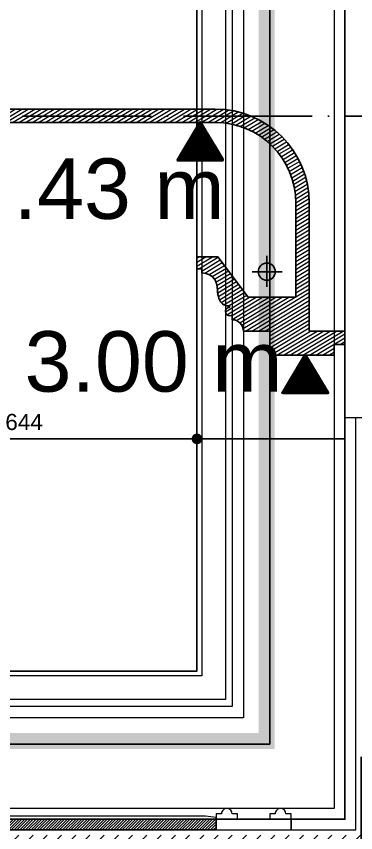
# Model space of a CAD drawing. Header units: inches. Extents: x 193287 to 241687, y 437648 to 550079.
# Drawn here: x 216411 to 217044, y 459577 to 461096 of the extents above; entities that cross this region are included whole.
import ezdxf

# ---------------------------------------------------------------- set-up
doc = ezdxf.new("R2010")
doc.units = ezdxf.units.IN
doc.header["$MEASUREMENT"] = 0
doc.linetypes.add('ACAD_ISO04W100', pattern=[30, 24, -3, 0, -3])
doc.linetypes.add('HIDDEN', pattern=[0.375, 0.25, -0.125])
for name, color, linetype, lineweight in [('1', 1, 'Continuous', 50), ('CQ gypsum 2', 42, 'Continuous', 0), ('CQ Gypsum Hatch', 8, 'Continuous', 20), ('CQ lighting plan', 7, 'Continuous', 0), ('CQ Marble', 6, 'Continuous', 0), ('CQ Mirror-Glass', 4, 'Continuous', 0), ('CQ plan and elev dimension', 252, 'Continuous', 35), ('CQ wooh hatch', 8, 'HIDDEN', 18)]:
    doc.layers.add(name, color=color, linetype=linetype, lineweight=lineweight)
for name, color, linetype in [('A-DIMESNION-1', 7, 'Continuous'), ('CQ Grg Gypsum', 41, 'Continuous'), ('CQ Light Elevation', 4, 'Continuous'), ('CQ text label', 3, 'Continuous'), ('CQ Wood Section', 1, 'Continuous'), ('Layer1', 1, 'Continuous'), ('xref grd floor$2$CQ Wall hatch_CHB', 8, 'Continuous')]:
    doc.layers.add(name, color=color, linetype=linetype)
doc.styles.get("Standard").update_dxf_attribs({"font": 'arial.ttf'})
doc.dimstyles.new('CQ 20', dxfattribs={"dimscale": 0.2, "dimtxt": 150, "dimasz": 100, "dimexe": 100, "dimexo": 20, "dimgap": 80, "dimtad": 1, "dimdec": 0, "dimzin": 0, "dimdsep": 46, "dimtxsty": 'Standard', "dimblk": 'DOT', "dimcen": 100, "dimclrd": 1, "dimclre": 1, "dimclrt": 3, "dimadec": 0, "dimazin": 0, "dimtfac": 1, "dimtdec": 0, "dimtofl": 0, "dimtmove": 0, "dimatfit": 3, "dimfxl": 1, "dimtolj": 1, "dimtzin": 0, "dimlwd": -1, "dimarcsym": 0})
doc.dimstyles.new('CQ Anno', dxfattribs={"dimscale": 40, "dimtxt": 2.2, "dimasz": 1.5, "dimexe": 1, "dimexo": 0.5, "dimgap": 0.5, "dimtad": 1, "dimrnd": 1, "dimdsep": 46, "dimtxsty": 'Standard', "dimblk": 'DOT', "dimcen": 0.0025, "dimdle": 0.5, "dimclrd": 251, "dimclre": 251, "dimclrt": 2, "dimazin": 2, "dimtfac": 1, "dimtix": 1, "dimtmove": 1, "dimatfit": 0, "dimldrblk": 'DOT', "dimfxl": 50, "dimtolj": 1, "dimtzin": 0, "dimlwd": -1, "dimarcsym": 1})

# ---------------------------------------------------------------- blocks, each defined once
blk = doc.blocks.new('gf15 WC wall plan')
at = {"layer": 'xref grd floor$2$CQ Wall hatch_CHB', "extrusion": (-4.885221514467737e-08, 5.985931785203955e-09, 0.9999999999999988)}
h = blk.add_hatch(dxfattribs=at)
h.set_pattern_fill('ANSI31,_O', color=8, scale=149.9999999999999)
h.set_pattern_definition([(45, (0, 0), (-13.25825214724776, 13.25825214724776), [])])
h.paths.add_polyline_path([(208293.9253826972, 459572.2106636592), (208243.9253826985, 459572.2102942753), (208243.9201743844, 460427.1767733655), (208293.9201743833, 460427.1771427497)], flags=16)
h.paths.add_polyline_path([(207773.1358699492, 459572.2068162319), (207773.1358699492, 459372.2068162266), (210693.9267741525, 459372.2283941008), (210693.9252966241, 459572.2283940944), (208393.9253826943, 459572.2114024273), (208393.9194356097, 460527.1782508994), (208393.7866682873, 460577.1091258041), (208193.7866682896, 460577.1091258042), (208193.8566373116, 460527.1769580551), (208043.9194356214, 460527.1756652107), (208043.9253827038, 459572.2088167387)])
blk = doc.blocks.new('gf15 marble')
at = {"layer": 'CQ Marble'}
blk.add_line((210563.8388037606, 459602.1093647215, -0.0006898538543787893), (210563.8388037598, 459582.1093647215, -0.0006898538543787893), dxfattribs=at)
for points, elevation in [([(210563.8388037606, 459582.1093647215), (210683.786583391, 459582.1093647167), (210683.7866682866, 460349.1088879068)], -0.0006898538543787893), ([(210563.8388037606, 459602.1093647215), (210663.7865856047, 459602.1093647175), (210663.7866682866, 460349.1088901205)], -0.0006898538543787893), ([(210683.7866682866, 460349.1088879068), (210663.7866682866, 460349.1088901205)], -0.0005718161795793866)]:
    blk.add_lwpolyline(points, dxfattribs=dict(at, elevation=elevation))
blk = doc.blocks.new('gf15 section line')
at = {"layer": 'Layer1', "linetype": 'ACAD_ISO04W100', "ltscale": 10, "elevation": -0.0006280608648112792}
blk.add_lwpolyline([(217359.7479773852, 461972.0697048946), (213162.2267059415, 461972.0697048946), (213162.2267059415, 461972.0697048946)], dxfattribs=at)
blk = doc.blocks.new('SECTION CEILING A AND B')
at = {"layer": 'CQ Gypsum Hatch', "extrusion": (-4.885221514467737e-08, 5.985931785203955e-09, 0.9999999999999988)}
h = blk.add_hatch(dxfattribs=at)
h.set_pattern_fill('ANSI31', color=256, scale=50, angle=166.0285767170143, style=0)
h.set_pattern_definition([(211.0285767170143, (0, 0), (3.221659560689485, -5.355689467754646), [])])
edge = h.paths.add_edge_path()
edge.add_line((208443.7849097897, 454500.0325953988), (208423.7849484285, 454500.0325953988))
edge.add_line((208423.7849484285, 454500.0325953986), (208423.7849578347, 454525.0326123299))
edge.add_line((208423.7849578347, 454525.0326123299), (208490.2929564922, 454525.0326098813))
edge.add_line((208490.2929564921, 454525.0326098814), (208490.2929629148, 454763.071765746))
edge.add_arc((208665.2929629149, 454763.0717657459), 175.0000000000809, 90.00000000002188, 179.9999999999988, ccw=False)
edge.add_line((208665.2929629149, 454938.071765746), (210422.2769527622, 454938.0716761231))
edge.add_arc((210422.276952762, 454763.0716761229), 175.0000000000104, -1.972466634470038e-11, 89.99999999998488, ccw=False)
edge.add_line((210597.2769527621, 454763.071676123), (210597.2769591847, 454525.0325202584))
edge.add_line((210597.2769591848, 454525.0325202584), (210663.7849578423, 454525.032522707))
edge.add_line((210663.7849578422, 454525.032522707), (210663.7849672485, 454500.0325057757))
edge.add_line((210663.7849672485, 454500.0325057758), (210643.7850058873, 454500.0325057758))
edge.add_line((210643.7850058872, 454500.0325057756), (210643.7850173671, 454480.0324942958))
edge.add_line((210643.7850173672, 454480.0324942959), (210523.7769527616, 454480.0324329131))
edge.add_line((210523.7769527615, 454480.0324329132), (210523.7769527616, 454525.0315746129))
edge.add_line((210523.7769527616, 454525.0315746127), (210474.7769527617, 454525.0315746127))
edge.add_arc((210453.7769527615, 454525.0315746127), 21.00000000001311, -1.655637739435834e-11, 90.00000000013758)
edge.add_line((210453.7769527615, 454546.0315746128), (210453.7769527616, 454555.0315746128))
edge.add_arc((210448.9251286735, 454561.1383035385), 7.799508648191514, 90.00000000008589, 308.4673023858252, ccw=False)
edge.add_line((210448.9251286736, 454568.9378121866), (210448.9251286736, 454571.9378121866))
edge.add_arc((210446.7728611257, 454589.9046622898), 18.09530210381219, 205.7714928765666, 276.8309702012858, ccw=False)
edge.add_arc((210479.7534256677, 454602.7962334284), 53.47024035362525, 186.1635720952232, 202.8448179782273, ccw=False)
edge.add_arc((210094.2561368711, 454569.4318206353), 333.4821786606142, 4.751447811002603, 6.568657367648864)
edge.add_arc((210389.8473039427, 454603.4951739008), 35.93479784875719, 6.527251481520136, 25.3966808044831)
edge.add_arc((210397.9872785086, 454605.1355510861), 27.95025194108858, 29.51902534148804, 91.82174081905524)
edge.add_line((210397.0987394838, 454633.0716761212), (210397.0987394839, 454640.5716761212))
edge.add_line((210397.0987394838, 454640.5716761212), (210388.0987394838, 454640.5716761212))
edge.add_line((210388.0987394838, 454640.5716761212), (210388.0987394839, 454663.0716761231))
edge.add_line((210388.0987394838, 454663.0716761229), (210427.170590851, 454663.071676121))
edge.add_line((210427.1705908511, 454663.071676121), (210483.7769527617, 454588.071676121))
edge.add_line((210483.7769527617, 454588.0716761212), (210572.2769527622, 454588.0716761212))
edge.add_line((210572.2769527621, 454588.0716761212), (210572.2769527622, 454763.071676123))
edge.add_arc((210422.2769527621, 454763.0716761229), 149.9999999999423, 1.09411081042345e-12, 90.00000000002268)
edge.add_line((210422.2769527621, 454913.0716761229), (208665.2929629148, 454913.0717657459))
edge.add_arc((208665.2929629149, 454763.0717657459), 150.0000000000553, 89.99999999999037, 179.9999999999741)
edge.add_line((208515.2929629149, 454763.0717657459), (208515.2929629149, 454588.071765744))
edge.add_line((208515.2929629148, 454588.0717657442), (208603.7929629153, 454588.0717657442))
edge.add_line((208603.7929629154, 454588.0717657442), (208660.399324826, 454663.0717657442))
edge.add_line((208660.3993248259, 454663.0717657442), (208699.4711761931, 454663.0717657461))
edge.add_line((208699.4711761931, 454663.071765746), (208699.4711761931, 454640.5717657441))
edge.add_line((208699.4711761931, 454640.5717657441), (208690.4711761931, 454640.5717657441))
edge.add_line((208690.4711761931, 454640.5717657442), (208690.471176193, 454633.0717657442))
edge.add_arc((208689.5826371683, 454605.1356407092), 27.95025194110979, 88.17825918106928, 150.4809746586266)
edge.add_arc((208697.7226117339, 454603.4952635241), 35.9347978485243, 154.6033191954972, 173.4727485184707)
edge.add_arc((208993.3137788072, 454569.4319102603), 333.482178661847, 173.431342632741, 175.2485521893872)
edge.add_arc((208607.816490009, 454602.7963230516), 53.47024035380047, -22.844817978407775, -6.163572095407119, ccw=False)
edge.add_arc((208640.7970545513, 454589.9047519128), 18.09530210368276, 263.169029798688, 334.22850712339607, ccw=False)
edge.add_line((208638.6447870034, 454571.9379018097), (208638.6447870033, 454568.9379018097))
edge.add_arc((208638.6447870034, 454561.1383931615), 7.799508648183966, -128.4673023859773, 89.99999999998272, ccw=False)
edge.add_line((208633.7929629153, 454555.0316642358), (208633.7929629153, 454546.0316642359))
edge.add_arc((208633.7929629154, 454525.0316642359), 21.00000000001311, 89.99999999998346, 179.9999999999834)
edge.add_line((208612.7929629154, 454525.0316642357), (208563.7929629154, 454525.0316642357))
edge.add_line((208563.7929629154, 454525.0316642358), (208563.7929629153, 454480.0325225361))
edge.add_line((208563.7929629154, 454480.0325225362), (208443.7848983099, 454480.032583919))
edge.add_line((208443.7848983098, 454480.032583919), (208443.7849097897, 454500.0325953988))
at = {"layer": 'CQ Grg Gypsum', "extrusion": (-4.885221514467737e-08, 5.985931785203956e-09, 0.9999999999999988), "elevation": -0.007346103047226621}
blk.add_lwpolyline([(208443.7849097897, 454500.0325953986), (208423.7849484284, 454500.0325953984), (208423.7849578346, 454525.0326123297), (208490.2929564921, 454525.0326098813), (208490.2929629147, 454763.0717657457, -0.414213562373095), (208665.2929629148, 454938.0717657459), (210422.2769527621, 454938.0716761229, -0.4142135623730951), (210597.2769527621, 454763.0716761228), (210597.2769591847, 454525.0325202582), (210663.7849578422, 454525.0325227068), (210663.7849672485, 454500.0325057756), (210643.7850058872, 454500.0325057755), (210643.7850173671, 454480.0324942957), (210523.7769527615, 454480.032432913), (210523.7769527615, 454525.0315746125), (210474.7769527616, 454525.0315746127, 0.4142135623730951), (210453.7769527615, 454546.0315746127), (210453.7769527616, 454555.0315746126, -1.408012182039782), (210448.9251286736, 454568.9378121864), (210448.9251286736, 454571.9378121865, -0.3203886580188211), (210430.4774045141, 454582.0371307805, -0.07291447245681257), (210426.5922739091, 454597.0552799207, 0.00792923866215691), (210425.5491688623, 454607.580089774, 0.08251996361405504), (210422.3093679562, 454618.9069906794, 0.2787474963378558), (210397.0987394838, 454633.071676121), (210397.0987394838, 454640.571676121), (210388.0987394838, 454640.571676121), (210388.0987394838, 454663.0716761227), (210427.170590851, 454663.0716761208), (210483.7769527617, 454588.071676121), (210572.2769527621, 454588.071676121), (210572.2769527621, 454763.0716761227, 0.4142135623730951), (210422.2769527621, 454913.0716761227), (208665.2929629148, 454913.0717657457, 0.414213562373095), (208515.2929629148, 454763.0717657457), (208515.2929629147, 454588.071765744), (208603.7929629153, 454588.0717657441), (208660.3993248259, 454663.0717657441), (208699.471176193, 454663.0717657458), (208699.471176193, 454640.5717657439), (208690.471176193, 454640.571765744), (208690.471176193, 454633.0717657439, 0.2787474963378738), (208665.2605477206, 454618.9070803025, 0.08251996361405872), (208662.0207468145, 454607.5801793971, 0.007929238662157688), (208660.9776417677, 454597.0553695437, -0.0729144724568158), (208657.0925111627, 454582.0372204033, -0.3203886580188293), (208638.6447870034, 454571.9379018095), (208638.6447870033, 454568.9379018095, -1.408012182039784), (208633.7929629152, 454555.0316642356), (208633.7929629153, 454546.0316642357, 0.414213562373095), (208612.7929629153, 454525.0316642355), (208563.7929629153, 454525.0316642356), (208563.7929629154, 454480.032522536), (208443.7848983098, 454480.0325839188)], format="xyb", close=True, dxfattribs=at)
at = {"layer": 'CQ Light Elevation', "extrusion": (-4.885221514467737e-08, 5.985931785203956e-09, 0.9999999999999988), "elevation": -0.00734565996927972}
for points in [[(210518.0756776714, 454664.73478074), (210518.0756776714, 454607.5679715122)], [(210547.0444417127, 454635.4865836967), (210490.7449794711, 454635.4865836966)]]:
    blk.add_lwpolyline(points, dxfattribs=at)
at = {"layer": 'CQ Light Elevation', "extrusion": (-4.885221514467737e-08, 5.985931785203956e-09, 0.9999999999999988)}
blk.add_circle((210518.0756776714, 454635.4865836969, -0.00734565996927972), 15.87653305614367, dxfattribs=at)
blk = doc.blocks.new('vanity gf-15')
at = {"layer": 'CQ wooh hatch', "linetype": 'ByBlock', "extrusion": (-4.88522151446774e-08, 5.985931785203956e-09, 0.9999999999999988)}
h = blk.add_hatch(dxfattribs=at)
h.set_pattern_fill('ANSI31', color=256, scale=30.00000000000006, angle=-180)
h.set_pattern_definition([(225, (-5.331765241535519e-09, -129.7731608828757), (2.651650429449559, -2.651650429449559), [])])
h.paths.add_polyline_path([(210423.8386439621, 459582.1116100324), (208663.8022110169, 459582.1116100324), (208663.8022110169, 459602.1081235725), (210423.8386439626, 459602.1081236136)])
at = {"layer": 'CQ Marble', "color": 6, "extrusion": (-4.885221514467737e-08, 5.985931785203956e-09, 0.9999999999999988), "elevation": -0.008225216934316168}
for points in [[(210423.8386439619, 459612.1081236159), (210423.838643962, 459602.1081236136), (210463.8386439621, 459602.1081236135), (210463.838643962, 459612.108123616), (210453.8386439619, 459612.108123616, 0.4063219941528656), (210443.838643962, 459622.108123616, 0.4173229997867474), (210433.838643962, 459612.1081236159)], [(210523.8388037601, 459612.1076215119), (210523.8388037601, 459602.1076215096), (210563.8388037603, 459602.1076215095), (210563.83880376, 459612.107621512), (210553.8388037601, 459612.1076215119, 0.4063219941528656), (210543.83880376, 459622.107621512, 0.4173229997867474), (210533.83880376, 459612.107621512)]]:
    blk.add_lwpolyline(points, format="xyb", close=True, dxfattribs=at)
at = {"layer": 'CQ Marble', "color": 6, "elevation": -0.0006978332781222918}
blk.add_lwpolyline([(210423.8386439624, 459582.1116100323), (210563.8384903104, 459582.1116100323), (210563.8384903104, 459602.1103688018), (210423.8386439624, 459602.1103688018)], close=True, dxfattribs=at)
at = {"layer": 'CQ Mirror-Glass', "extrusion": (-4.885221514467737e-08, 5.985931785203956e-09, 0.9999999999999988), "elevation": -0.008225228890931162}
blk.add_lwpolyline([(208693.5124156521, 459608.1205094772), (208683.8245858584, 459608.1205094934, 0.037239687188083), (208683.7800837225, 459608.1171903993), (208663.8022110168, 459605.1205094935), (208663.8022110167, 459602.1205094935), (208693.5124156521, 459602.1205094772), (210423.838643962, 459602.1204908174), (210423.8386439619, 459605.1204908173), (210403.8386439619, 459608.1171717232, 0.05590576497538701), (210403.8386439619, 459608.1171717232)], format="xyb", close=True, dxfattribs=at)
at = {"layer": 'CQ Wood Section', "extrusion": (-4.885221514467737e-08, 5.985931785203956e-09, 0.9999999999999988), "elevation": -0.008226476745328372}
blk.add_lwpolyline([(210423.8386439621, 459582.1116100324), (208663.8022110169, 459582.1116100324), (208663.8022110169, 459602.1081235725), (210423.8386439626, 459602.1081236136)], close=True, dxfattribs=at)
blk = doc.blocks.new('_Dot')
at = {"color": 0, "linetype": 'ByBlock', "lineweight": -2}
blk.add_line((-0.5, 0), (-1, 0), dxfattribs=at)
at = {"color": 0, "linetype": 'ByBlock', "const_width": 0.5}
blk.add_lwpolyline([(-0.25, 0, 1), (0.25, 0, 1)], format="xyb", close=True, dxfattribs=at)
blk = doc.blocks.new('*D603')
at = {"layer": 'A-DIMESNION-1', "color": 1, "lineweight": -2, "ltscale": 0.05, "transparency": 16777216}
for p, q in [((217053.5421522157, 459718.1093650103), (217053.5421522157, 459058.001473578)), ((214753.5421522189, 459568.109364808), (214753.5421522189, 459058.001473578))]:
    blk.add_line(p, q, dxfattribs=at)
at = {"layer": 'A-DIMESNION-1', "color": 1, "ltscale": 0.05, "transparency": 16777216}
blk.add_line((217033.5421522157, 459078.001473578), (214773.5421522189, 459078.001473578), dxfattribs=at)
at = {"layer": 'Defpoints', "color": 0, "linetype": 'Continuous', "ltscale": 0.05, "transparency": 16777216}
for p in [(217053.5421522157, 459722.1093650103, -0.0005674897561168324), (214753.5421522189, 459572.109364808, -0.0006789519611804394), (214753.5421522189, 459078.001473578)]:
    blk.add_point(p, dxfattribs=at)
at = {"layer": 'A-DIMESNION-1', "color": 1, "linetype": 'Continuous', "ltscale": 0.05, "transparency": 16777216, "xscale": 20, "yscale": 20, "zscale": 20, "rotation": 180}
blk.add_blockref('_Dot', (214753.5421522189, 459078.001473578), dxfattribs=at)
at = {"layer": 'A-DIMESNION-1', "color": 1, "linetype": 'Continuous', "ltscale": 0.05, "transparency": 16777216, "xscale": 20, "yscale": 20, "zscale": 20}
blk.add_blockref('_Dot', (217053.5421522157, 459078.001473578), dxfattribs=at)
at = {"layer": 'A-DIMESNION-1', "color": 3, "linetype": 'Continuous', "ltscale": 0.05, "transparency": 16777216, "insert": (215903.5421522173, 459109.3288951332), "char_height": 30, "attachment_point": 5}
blk.add_mtext('\\A1;2300', dxfattribs=at)
blk = doc.blocks.new('*D848')
at = {"layer": 'A-DIMESNION-1', "color": 1, "lineweight": -2, "ltscale": 0.05, "transparency": 16777216}
for p, q in [((216103.5831350966, 460894.7289421823), (216103.5831350966, 460289.927597309)), ((216747.8557776067, 460644.7289075748), (216747.8557776067, 460289.927597309))]:
    blk.add_line(p, q, dxfattribs=at)
at = {"layer": 'A-DIMESNION-1', "color": 1, "ltscale": 0.05, "transparency": 16777216}
blk.add_line((216123.5831350966, 460309.927597309), (216727.8557776067, 460309.927597309), dxfattribs=at)
at = {"layer": 'Defpoints', "color": 0, "linetype": 'Continuous', "ltscale": 0.05, "transparency": 16777216}
for p in [(216103.5831350966, 460898.7289421823, -0.0007371186651975682), (216747.8557776067, 460648.7289075748, -0.0004685021089793648), (216747.8557776067, 460309.927597309)]:
    blk.add_point(p, dxfattribs=at)
at = {"layer": 'A-DIMESNION-1', "color": 1, "linetype": 'Continuous', "ltscale": 0.05, "transparency": 16777216, "xscale": 20, "yscale": 20, "zscale": 20, "rotation": 180}
blk.add_blockref('_Dot', (216103.5831350966, 460309.927597309), dxfattribs=at)
at = {"layer": 'A-DIMESNION-1', "color": 1, "linetype": 'Continuous', "ltscale": 0.05, "transparency": 16777216, "xscale": 20, "yscale": 20, "zscale": 20}
blk.add_blockref('_Dot', (216747.8557776067, 460309.927597309), dxfattribs=at)
at = {"layer": 'A-DIMESNION-1', "color": 3, "linetype": 'Continuous', "ltscale": 0.05, "transparency": 16777216, "insert": (216425.7194563517, 460341.2447869406), "char_height": 30, "attachment_point": 5}
blk.add_mtext('\\A1;644', dxfattribs=at)
blk = doc.blocks.new('*D849')
at = {"layer": 'A-DIMESNION-1', "color": 251, "lineweight": -2, "ltscale": 0.05, "transparency": 16777216}
for p, q in [((216747.8557776067, 460647.7289075748), (216747.8557776067, 460307.927597309)), ((217023.5420003588, 460484.6897372277), (217023.5420003588, 460307.927597309))]:
    blk.add_line(p, q, dxfattribs=at)
at = {"layer": 'A-DIMESNION-1', "color": 251, "ltscale": 0.05, "transparency": 16777216}
blk.add_line((216748.8557776067, 460309.927597309), (217022.5420003588, 460309.927597309), dxfattribs=at)
at = {"layer": 'Defpoints', "color": 0, "linetype": 'Continuous', "ltscale": 0.05, "transparency": 16777216}
for p in [(216747.8557776067, 460648.7289075748, -0.0004685021089793648), (217023.5420003588, 460485.6897372277, -0.0004540582849610413), (217023.5420003588, 460309.927597309)]:
    blk.add_point(p, dxfattribs=at)
at = {"layer": 'A-DIMESNION-1', "color": 251, "linetype": 'Continuous', "ltscale": 0.05, "transparency": 16777216, "rotation": 180}
blk.add_blockref('_Dot', (216747.8557776067, 460309.927597309), dxfattribs=at)
at = {"layer": 'A-DIMESNION-1', "color": 251, "linetype": 'Continuous', "ltscale": 0.05, "transparency": 16777216}
blk.add_blockref('_Dot', (217023.5420003588, 460309.927597309), dxfattribs=at)
at = {"layer": 'A-DIMESNION-1', "color": 2, "linetype": 'Continuous', "ltscale": 0.05, "transparency": 16777216, "insert": (216885.6988889828, 460311.350857882), "char_height": 2.2, "attachment_point": 5}
blk.add_mtext('\\A1;276', dxfattribs=at)

msp = doc.modelspace()

# ---------------------------------------------------------------- hatches: boundary and pattern name
at = {"layer": '1'}
h = msp.add_hatch(dxfattribs=at)
h.set_pattern_fill('ANSI31', color=256, scale=0.75, angle=1.563653553604163e-08, style=0)
h.set_pattern_definition([(135.0000000156365, (286115.0549008406, 520675.1573404831), (0.06629126071814734, 0.06629126075433037), [])])
h.paths.add_polyline_path([(216711.9624960053, 460828.9204469407), (216753.6874204391, 460898.7289090208), (216795.697513161, 460828.8994209439)])
h = msp.add_hatch(dxfattribs=at)
h.set_pattern_fill('ANSI31', color=256, scale=0.75, angle=1.563653553604163e-08, style=0)
h.set_pattern_definition([(135.0000000156365, (286310.7372806645, 520242.1181295016), (0.06629126071814734, 0.06629126075433037), [])])
h.paths.add_polyline_path([(216907.6448758291, 460395.8812359592), (216949.3698002629, 460465.6896980393), (216991.3798929849, 460395.8602099625)])

# ---------------------------------------------------------------- linework, layer by layer
for points, elevation in [([(216711.9624960053, 460828.9204469407), (216753.6874204391, 460898.7289090208), (216795.697513161, 460828.8994209439), (216711.9624960053, 460828.9204469407)], -0.0007053596305850395), ([(216907.6448758291, 460395.8812359592), (216949.3698002629, 460465.6896980393), (216991.3798929849, 460395.8602099625), (216907.6448758291, 460395.8812359592)], -0.000693207969688608)]:
    msp.add_lwpolyline(points, dxfattribs=dict(at, elevation=elevation))
at = {"layer": 'CQ Grg Gypsum', "extrusion": (-4.885221514467737e-08, 5.985931785203956e-09, 0.9999999999999988)}
for points, elevation in [([(214783.5421119806, 461877.298886574), (217023.5420259817, 461877.2988865739), (217023.5419840895, 459602.1093645825), (214783.5420700885, 459602.1093645826)], -0.008299703123392855), ([(214923.5501218516, 461737.2908740905), (216883.5340108855, 461737.2908740904), (216883.5339742186, 459742.117377066), (214923.5500851847, 459742.1173770661)], -0.00829970312339286), ([(215059.2283325975, 461601.6126608127), (216747.855795076, 461601.6126608127), (216747.8557634726, 459877.7955903437), (215059.2283009942, 459877.7955903438)], -0.008299703123392857)]:
    msp.add_lwpolyline(points, close=True, dxfattribs=dict(at, elevation=elevation))
at = {"layer": 'CQ gypsum 2', "extrusion": (-4.885221514467737e-08, 5.985931785203956e-09, 0.9999999999999988)}
for points, elevation in [([(214803.5420594852, 461857.2989386962), (217003.5420777307, 461857.2989386961), (217003.5420365849, 459622.1093124603), (214803.5420183395, 459622.1093124604)], -0.008299703123392854), ([(214972.5501209371, 461688.2908740907), (216834.5340099713, 461688.2908740906), (216834.5339751331, 459791.1173770658), (214972.5500860989, 459791.1173770659)], -0.008299703123392859), ([(214993.5501205453, 461667.2908740905), (216813.5340095794, 461667.2908740905), (216813.5339755249, 459812.1173770659), (214993.5500864908, 459812.1173770661)], -0.008299703123392855), ([(215006.2014530453, 461654.6395413544), (216800.8826766071, 461654.6395413544), (216800.8826430249, 459824.768709802), (215006.201419463, 459824.7687098021)], -0.00829970312339286), ([(215050.2283327653, 461610.6126608128), (216756.8557952441, 461610.6126608129), (216756.8557633048, 459868.7955903435), (215050.2283008261, 459868.7955903436)], -0.008299703123392857)]:
    msp.add_lwpolyline(points, close=True, dxfattribs=dict(at, elevation=elevation))
at = {"layer": 'CQ gypsum 2', "elevation": -0.0005718161795793866}
msp.add_lwpolyline([(217023.5421522174, 461299.1088867999), (217273.5421522172, 461299.1088867999), (217273.5421522172, 460349.1088867999), (217023.5421522174, 460349.1088867999)], close=True, dxfattribs=at)
at = {"layer": 'CQ lighting plan', "linetype": 'HIDDEN', "ltscale": 500, "extrusion": (-4.885221514467737e-08, 5.985931785203956e-09, 0.9999999999999988), "const_width": 30, "elevation": -0.00829970312339286}
msp.add_lwpolyline([(214929.2501217469, 461731.5908740906), (216877.8340107808, 461731.5908740905), (216877.8339743233, 459747.8173770661), (214929.2500852894, 459747.8173770662)], close=True, dxfattribs=at)

# ---------------------------------------------------------------- block references
for name in ['gf15 marble', 'vanity gf-15']:
    msp.add_blockref(name, (6359.755483929068, 0))
at = {"layer": 'CQ Grg Gypsum'}
msp.add_blockref('SECTION CEILING A AND B', (6359.757171461271, 5985.657231452235, -0.0009143875137562012), dxfattribs=at)
at = {"layer": 'CQ plan and elev dimension'}
for name, p in [('gf15 section line', (503.2201136907679, -1061.240547651134, -0.0006898538543787893)), ('gf15 WC wall plan', (6359.755483929068, 0))]:
    msp.add_blockref(name, p, dxfattribs=at)

# ---------------------------------------------------------------- texts
at = {"layer": 'CQ text label'}
for s, p in [(' frm FFL 3.43 m', (215681.6925330989, 460719.4093481202, -0.0007053596302439478)), (' frm FFL 3.00 m', (215789.4954734424, 460397.8644010698, -0.0006932079693475163))]:
    msp.add_text(s, height=112.5, rotation=1.556358209312801e-08, dxfattribs=at).set_placement(p)

# ---------------------------------------------------------------- dimensions: what is measured, and where the dimension line sits
at = {"layer": 'A-DIMESNION-1', "color": 64, "linetype": 'Continuous', "ltscale": 0.05}
for base, p1, p2, picture, middle in [((216747.8557776067, 460309.927597309), (216103.5831350966, 460898.7289421823, -0.0007371186651975682), (216747.8557776067, 460648.7289075748, -0.0004685021089793648), '*D848', (216425.7194563517, 460341.2447869406)), ((214753.5421522189, 459078.001473578), (217053.5421522157, 459722.1093650103, -0.0005674897561168324), (214753.5421522189, 459572.109364808, -0.0006789519611804394), '*D603', (215903.5421522173, 459109.3288951332))]:
    dim = msp.add_linear_dim(base=base, p1=p1, p2=p2, dimstyle='CQ 20', dxfattribs=at)
    dim.commit()
    dim.dimension.update_dxf_attribs({"geometry": picture, "text_midpoint": middle})
dim = msp.add_linear_dim(base=(217023.5420003588, 460309.927597309), p1=(216747.8557776067, 460648.7289075748, -0.0004685021089793648), p2=(217023.5420003588, 460485.6897372277, -0.0004540582849610413), dimstyle='CQ Anno', override={"dimscale": 0, "dimasz": 1, "dimexe": 2, "dimexo": 1, "dimgap": 0.3, "dimcen": 0.005}, dxfattribs=at)
dim.commit()
dim.dimension.update_dxf_attribs({"geometry": '*D849', "text_midpoint": (216885.6988889828, 460311.350857882)})

doc.saveas('drawing.dxf')
